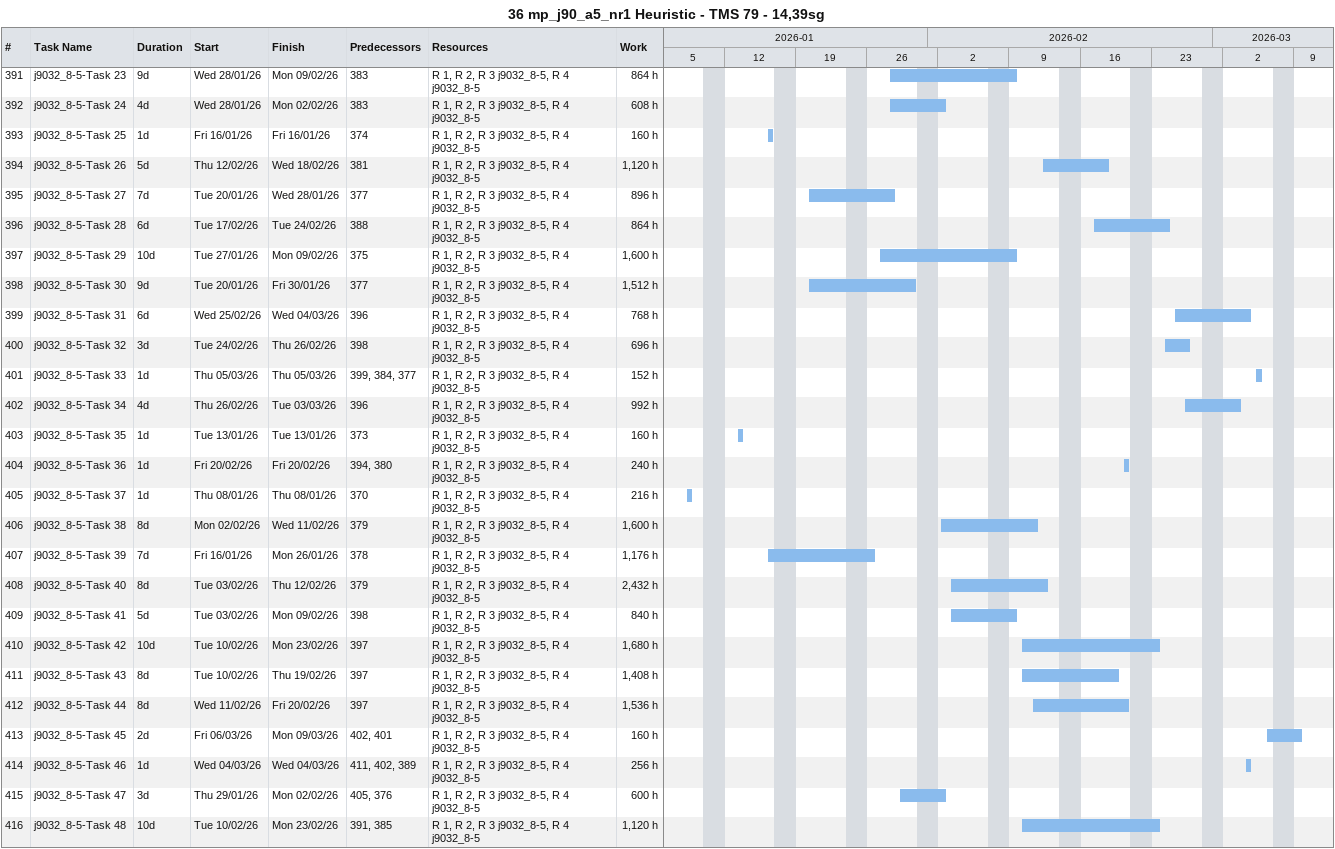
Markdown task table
36 mp_j90_a5_nr1 Heuristic - TMS 79 - 14,39sg

| ID | Task | Duration | Start | Finish | Predecessors | Resources | Work (h) |
|---|---|---|---|---|---|---|---|
| 391 | j9032_8-5-Task 23 | 9d | 2026-01-28 | 2026-02-09 | 383 | R 1, R 2, R 3 j9032_8-5, R 4 j9032_8-5 | 864 |
| 392 | j9032_8-5-Task 24 | 4d | 2026-01-28 | 2026-02-02 | 383 | R 1, R 2, R 3 j9032_8-5, R 4 j9032_8-5 | 608 |
| 393 | j9032_8-5-Task 25 | 1d | 2026-01-16 | 2026-01-16 | 374 | R 1, R 2, R 3 j9032_8-5, R 4 j9032_8-5 | 160 |
| 394 | j9032_8-5-Task 26 | 5d | 2026-02-12 | 2026-02-18 | 381 | R 1, R 2, R 3 j9032_8-5, R 4 j9032_8-5 | 1120 |
| 395 | j9032_8-5-Task 27 | 7d | 2026-01-20 | 2026-01-28 | 377 | R 1, R 2, R 3 j9032_8-5, R 4 j9032_8-5 | 896 |
| 396 | j9032_8-5-Task 28 | 6d | 2026-02-17 | 2026-02-24 | 388 | R 1, R 2, R 3 j9032_8-5, R 4 j9032_8-5 | 864 |
| 397 | j9032_8-5-Task 29 | 10d | 2026-01-27 | 2026-02-09 | 375 | R 1, R 2, R 3 j9032_8-5, R 4 j9032_8-5 | 1600 |
| 398 | j9032_8-5-Task 30 | 9d | 2026-01-20 | 2026-01-30 | 377 | R 1, R 2, R 3 j9032_8-5, R 4 j9032_8-5 | 1512 |
| 399 | j9032_8-5-Task 31 | 6d | 2026-02-25 | 2026-03-04 | 396 | R 1, R 2, R 3 j9032_8-5, R 4 j9032_8-5 | 768 |
| 400 | j9032_8-5-Task 32 | 3d | 2026-02-24 | 2026-02-26 | 398 | R 1, R 2, R 3 j9032_8-5, R 4 j9032_8-5 | 696 |
| 401 | j9032_8-5-Task 33 | 1d | 2026-03-05 | 2026-03-05 | 399, 384, 377 | R 1, R 2, R 3 j9032_8-5, R 4 j9032_8-5 | 152 |
| 402 | j9032_8-5-Task 34 | 4d | 2026-02-26 | 2026-03-03 | 396 | R 1, R 2, R 3 j9032_8-5, R 4 j9032_8-5 | 992 |
| 403 | j9032_8-5-Task 35 | 1d | 2026-01-13 | 2026-01-13 | 373 | R 1, R 2, R 3 j9032_8-5, R 4 j9032_8-5 | 160 |
| 404 | j9032_8-5-Task 36 | 1d | 2026-02-20 | 2026-02-20 | 394, 380 | R 1, R 2, R 3 j9032_8-5, R 4 j9032_8-5 | 240 |
| 405 | j9032_8-5-Task 37 | 1d | 2026-01-08 | 2026-01-08 | 370 | R 1, R 2, R 3 j9032_8-5, R 4 j9032_8-5 | 216 |
| 406 | j9032_8-5-Task 38 | 8d | 2026-02-02 | 2026-02-11 | 379 | R 1, R 2, R 3 j9032_8-5, R 4 j9032_8-5 | 1600 |
| 407 | j9032_8-5-Task 39 | 7d | 2026-01-16 | 2026-01-26 | 378 | R 1, R 2, R 3 j9032_8-5, R 4 j9032_8-5 | 1176 |
| 408 | j9032_8-5-Task 40 | 8d | 2026-02-03 | 2026-02-12 | 379 | R 1, R 2, R 3 j9032_8-5, R 4 j9032_8-5 | 2432 |
| 409 | j9032_8-5-Task 41 | 5d | 2026-02-03 | 2026-02-09 | 398 | R 1, R 2, R 3 j9032_8-5, R 4 j9032_8-5 | 840 |
| 410 | j9032_8-5-Task 42 | 10d | 2026-02-10 | 2026-02-23 | 397 | R 1, R 2, R 3 j9032_8-5, R 4 j9032_8-5 | 1680 |
| 411 | j9032_8-5-Task 43 | 8d | 2026-02-10 | 2026-02-19 | 397 | R 1, R 2, R 3 j9032_8-5, R 4 j9032_8-5 | 1408 |
| 412 | j9032_8-5-Task 44 | 8d | 2026-02-11 | 2026-02-20 | 397 | R 1, R 2, R 3 j9032_8-5, R 4 j9032_8-5 | 1536 |
| 413 | j9032_8-5-Task 45 | 2d | 2026-03-06 | 2026-03-09 | 402, 401 | R 1, R 2, R 3 j9032_8-5, R 4 j9032_8-5 | 160 |
| 414 | j9032_8-5-Task 46 | 1d | 2026-03-04 | 2026-03-04 | 411, 402, 389 | R 1, R 2, R 3 j9032_8-5, R 4 j9032_8-5 | 256 |
| 415 | j9032_8-5-Task 47 | 3d | 2026-01-29 | 2026-02-02 | 405, 376 | R 1, R 2, R 3 j9032_8-5, R 4 j9032_8-5 | 600 |
| 416 | j9032_8-5-Task 48 | 10d | 2026-02-10 | 2026-02-23 | 391, 385 | R 1, R 2, R 3 j9032_8-5, R 4 j9032_8-5 | 1120 |
